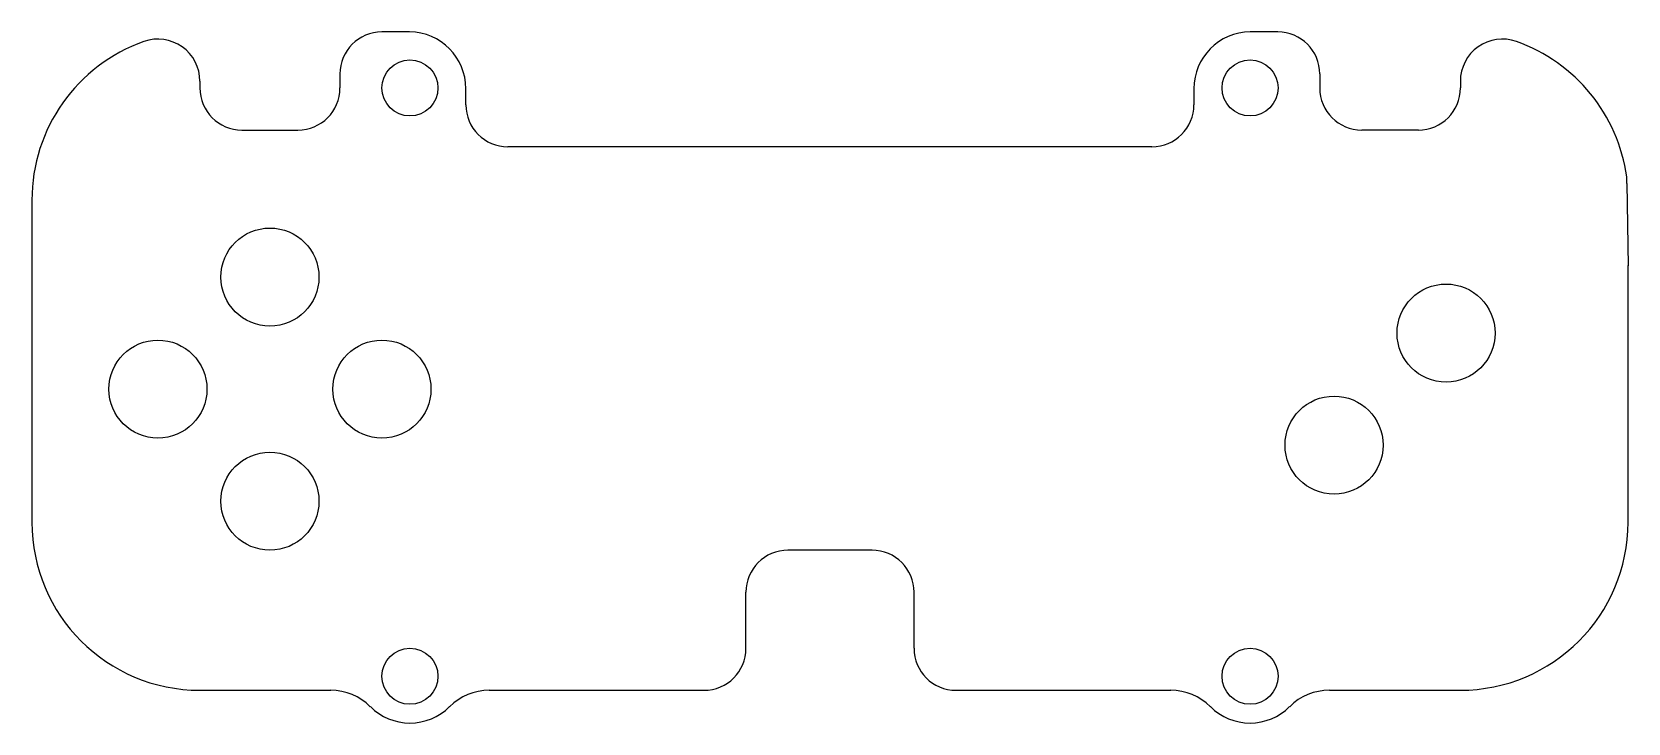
# Model space of a CAD drawing. Extents: x -57 to 57, y -25 to 25.
import ezdxf

# ---------------------------------------------------------------- set-up
doc = ezdxf.new("R2010")
doc.units = 0
doc.layers.add('VISIBLE', color=7, linetype='CONTINUOUS')

msp = doc.modelspace()

# ---------------------------------------------------------------- linework, layer by layer
at = {"layer": 'VISIBLE'}
for p, q in [((-30.03, 24.67), (-32, 24.67)), ((31.98, 24.67), (30, 24.67)), ((-35, 21.67), (-35, 20.67)), ((34.98, 21.67), (34.98, 20.67)), ((-45, 21.16), (-45, 20.67)), ((-26.01, 19.47), (-26.01, 20.62)), ((25.99, 20.62), (25.99, 19.47)), ((45.02, 21.16), (45.02, 20.67)), ((-42, 17.67), (-38, 17.67)), ((42.02, 17.67), (37.98, 17.67)), ((22.99, 16.47), (-23.01, 16.47)), ((56.91, 13.86), (57, 7.98)), ((-57, 12.67), (-57, -10.33)), ((57, -10.33), (57, 7.94)), ((3, -12.33), (-3, -12.33)), ((-6, -19.33), (-6, -15.33)), ((6, -19.33), (6, -15.33)), ((-45, -22.33), (-35.66, -22.33)), ((-24.34, -22.33), (-9, -22.33)), ((9, -22.33), (24.34, -22.33)), ((35.67, -22.33), (45, -22.33))]:
    msp.add_line(p, q, dxfattribs=at)
for centre, radius in [((-30, 20.67), 2), ((30, 20.67), 2), ((-40, 7.17), 3.5), ((44, 3.17), 3.5), ((-48, -0.83), 3.5), ((-32, -0.83), 3.5), ((36, -4.83), 3.5), ((-40, -8.83), 3.5), ((-30, -21.33), 2), ((30, -21.33), 2)]:
    msp.add_circle(centre, radius, dxfattribs=at)
for centre, radius, start, end in [((-45, 12.67), 12, 109.4712, 180), ((-48, 21.16), 3, 0, 109.4712), ((-32, 21.67), 3, 90, 180), ((-30.06, 20.62), 4.05, 0.0003, 89.4987), ((30.04, 20.62), 4.05, 90.5013, 180), ((31.98, 21.67), 3, 0, 90), ((48.02, 21.16), 3, 70.5288, 180), ((45.02, 12.67), 12, 7.878, 70.5288), ((-42, 20.67), 3, 180, 270), ((-38, 20.67), 3, 270, 0), ((37.98, 20.67), 3, 180, 270), ((42.02, 20.67), 3, 270, 0), ((-23.01, 19.47), 3, 180.0001, 270), ((22.99, 19.47), 3, 270.0006, 359.9997), ((55.29, 14.06), 1.63, 352.7498, 9.0099), ((55.5, 7.94), 1.5, 360, 1.7597), ((-45, -10.33), 12, 180, 270), ((45, -10.33), 12, 270, 0), ((-3, -15.33), 3, 90, 180), ((3, -15.33), 3, 0, 90), ((-9, -19.33), 3, 270, 0), ((9, -19.33), 3, 180, 270), ((-35.66, -26.33), 4, 45, 90), ((-24.34, -26.33), 4, 89.9858, 135.0002), ((24.34, -26.33), 4, 45, 90), ((35.66, -26.33), 4, 89.8663, 135.0003), ((-30, -20.67), 4, 225, 315.0001), ((30, -20.67), 4, 225, 315.0001)]:
    msp.add_arc(centre, radius, start, end, dxfattribs=at)

doc.saveas('drawing.dxf')
